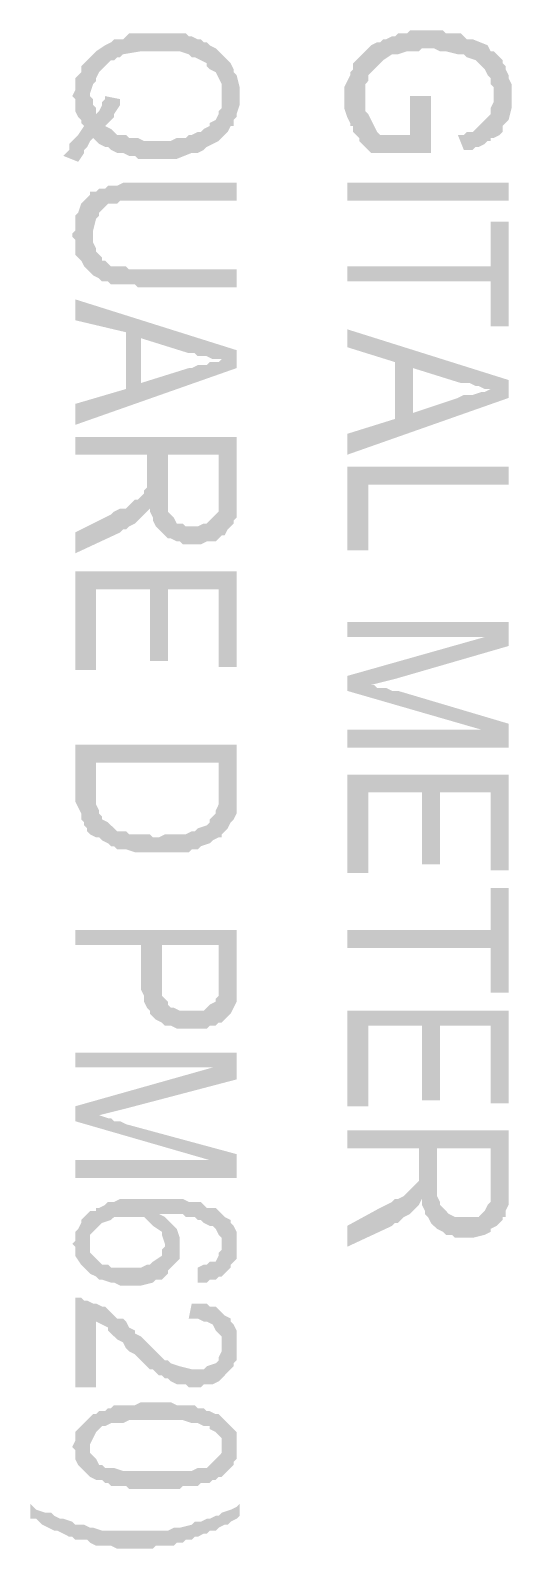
# Model space of a CAD drawing. Header units: inches. Extents: x -186 to 186, y -282 to 282.
# Drawn here: x -19.52 to -13.56, y -99.67 to -80.85 of the extents above; entities that cross this region are included whole.
import ezdxf

# ---------------------------------------------------------------- set-up
doc = ezdxf.new("R2010")
doc.units = ezdxf.units.IN
doc.header["$MEASUREMENT"] = 0
doc.layers.add('H', color=7, linetype='CONTINUOUS', lineweight=100)

msp = doc.modelspace()

# ---------------------------------------------------------------- hatches: boundary and pattern name
at = {"layer": 'H', "linetype": 'Continuous'}
for points in [[(-16.926, -81.667), (-16.926, -81.556), (-16.963, -81.407), (-17, -81.37), (-17, -81.333), (-17.037, -81.259), (-17.074, -81.222), (-17.111, -81.185), (-17.148, -81.148), (-17.185, -81.111), (-17.222, -81.074), (-17.296, -81.037), (-17.333, -81), (-17.37, -81), (-17.407, -80.963), (-17.444, -80.963), (-17.519, -80.926), (-17.556, -80.926), (-17.593, -80.889), (-17.667, -80.889), (-17.704, -80.889), (-17.778, -80.889), (-18.111, -80.889), (-18.185, -80.889), (-18.222, -80.889), (-18.296, -80.889), (-18.333, -80.926), (-18.37, -80.963), (-18.444, -80.963), (-18.481, -80.963), (-18.519, -81), (-18.593, -81.037), (-18.704, -81.111), (-18.778, -81.185), (-18.815, -81.222), (-18.852, -81.259), (-18.889, -81.296), (-18.889, -81.37), (-18.926, -81.407), (-18.963, -81.444), (-18.963, -81.481), (-18.963, -81.556), (-18.963, -81.593), (-19, -81.667), (-18.963, -81.704), (-18.963, -81.778), (-18.963, -81.815), (-18.963, -81.852), (-18.926, -81.926), (-18.889, -81.963), (-18.889, -82), (-18.852, -82.037), (-18.852, -82.333), (-18.815, -82.296), (-18.778, -82.222), (-18.778, -81.667), (-18.778, -81.63), (-18.741, -81.519), (-18.704, -81.481), (-18.704, -81.444), (-18.667, -81.37), (-18.63, -81.333), (-18.593, -81.296), (-18.556, -81.259), (-18.519, -81.222), (-18.481, -81.222), (-18.444, -81.185), (-18.407, -81.185), (-18.37, -81.148), (-18.148, -81.111), (-18, -81.111), (-17.963, -81.111), (-17.889, -81.111), (-17.778, -81.111), (-17.704, -81.111), (-17.667, -81.111), (-17.556, -81.148), (-17.519, -81.185), (-17.481, -81.185), (-17.333, -81.259), (-17.333, -81.296), (-17.296, -81.333), (-17.222, -81.37), (-17.185, -81.444), (-17.148, -81.519), (-17.148, -81.556), (-17.148, -81.667), (-17.148, -82.185), (-17.111, -82.148), (-17.074, -82.111), (-17.037, -82.037), (-17, -82.037), (-17, -81.963), (-16.963, -81.926), (-16.963, -81.889), (-16.926, -81.778), (-16.926, -81.704)], [(-13.556, -81.667), (-13.556, -81.556), (-13.556, -81.519), (-13.593, -81.444), (-13.593, -81.407), (-13.63, -81.333), (-13.63, -81.296), (-13.667, -81.259), (-13.667, -81.222), (-13.704, -81.185), (-13.741, -81.148), (-13.778, -81.111), (-13.815, -81.111), (-13.852, -81.037), (-14.037, -80.963), (-14.111, -80.963), (-14.148, -80.926), (-14.185, -80.889), (-14.259, -80.889), (-14.296, -80.889), (-14.37, -80.889), (-14.407, -80.852), (-14.519, -80.852), (-14.593, -80.852), (-14.63, -80.852), (-14.667, -80.852), (-14.815, -80.852), (-14.852, -80.889), (-14.889, -80.889), (-14.963, -80.889), (-15, -80.926), (-15.037, -80.926), (-15.111, -80.963), (-15.148, -80.963), (-15.185, -81), (-15.222, -81), (-15.296, -81.037), (-15.333, -81.074), (-15.444, -81.185), (-15.481, -81.222), (-15.519, -81.259), (-15.519, -81.296), (-15.519, -81.333), (-15.556, -81.37), (-15.556, -81.407), (-15.63, -81.556), (-15.63, -81.63), (-15.63, -81.704), (-15.63, -81.778), (-15.63, -81.815), (-15.593, -81.926), (-15.556, -82), (-15.556, -82.037), (-15.519, -82.037), (-15.519, -82.111), (-15.481, -82.148), (-15.444, -82.185), (-15.444, -82.222), (-15.37, -82.296), (-15.37, -81.667), (-15.37, -81.63), (-15.37, -81.556), (-15.37, -81.519), (-15.333, -81.481), (-15.333, -81.407), (-15.259, -81.333), (-15.222, -81.296), (-15.185, -81.259), (-15.148, -81.222), (-15.037, -81.148), (-15, -81.148), (-14.963, -81.148), (-14.852, -81.111), (-14.778, -81.111), (-14.704, -81.111), (-14.667, -81.074), (-14.519, -81.074), (-14.444, -81.111), (-14.37, -81.111), (-14.222, -81.148), (-14.185, -81.148), (-14.148, -81.148), (-14.111, -81.185), (-14, -81.222), (-13.963, -81.259), (-13.926, -81.296), (-13.889, -81.333), (-13.852, -81.407), (-13.815, -81.444), (-13.815, -81.519), (-13.778, -81.556), (-13.778, -81.667), (-13.778, -82.185), (-13.704, -82.148), (-13.667, -82.111), (-13.667, -82.037), (-13.63, -82), (-13.593, -81.963), (-13.556, -81.815), (-13.556, -81.741)], [(-17.148, -82.185), (-17.148, -81.667), (-17.148, -81.741), (-17.148, -81.815), (-17.185, -81.852), (-17.185, -81.889), (-17.222, -81.963), (-17.296, -82), (-17.296, -82.037), (-17.37, -82.074), (-17.407, -82.111), (-17.444, -82.111), (-17.519, -82.148), (-17.556, -82.148), (-17.593, -82.185), (-17.667, -82.185), (-17.704, -82.185), (-17.778, -82.222), (-18.111, -82.222), (-18.185, -82.185), (-18.222, -82.185), (-18.296, -82.185), (-18.333, -82.148), (-18.37, -82.148), (-18.444, -82.148), (-18.481, -82.111), (-18.519, -82.074), (-18.593, -82.037), (-18.593, -81.667), (-18.593, -81.704), (-18.63, -81.741), (-18.63, -81.778), (-18.667, -81.852), (-18.704, -81.889), (-18.704, -81.815), (-18.741, -81.778), (-18.741, -81.704), (-18.778, -81.667), (-18.778, -82.222), (-18.741, -82.185), (-18.667, -82.259), (-18.593, -82.296), (-18.556, -82.296), (-18.519, -82.333), (-18.444, -82.37), (-18.407, -82.37), (-18.37, -82.37), (-18.296, -82.407), (-18.222, -82.407), (-18.185, -82.444), (-18.111, -82.444), (-18.074, -82.444), (-17.815, -82.444), (-17.741, -82.444), (-17.704, -82.444), (-17.519, -82.37), (-17.481, -82.37), (-17.444, -82.37), (-17.37, -82.333), (-17.333, -82.296), (-17.259, -82.259), (-17.185, -82.222)], [(-18.407, -81.704), (-18.593, -81.667), (-18.593, -82.037), (-18.556, -82), (-18.519, -81.963), (-18.481, -81.926), (-18.481, -81.889), (-18.407, -81.778)], [(-14.556, -82.37), (-14.556, -81.667), (-14.815, -81.667), (-14.815, -82.148), (-15.185, -82.148), (-15.222, -82.111), (-15.259, -82.037), (-15.333, -81.889), (-15.37, -81.852), (-15.37, -81.778), (-15.37, -81.741), (-15.37, -81.667), (-15.37, -82.296), (-15.333, -82.333), (-15.296, -82.37)], [(-13.778, -82.185), (-13.778, -81.667), (-13.778, -81.741), (-13.815, -81.815), (-13.815, -81.852), (-13.815, -81.889), (-13.852, -81.926), (-13.889, -81.963), (-13.963, -82.037), (-14, -82.074), (-14.037, -82.111), (-14.111, -82.111), (-14.148, -82.148), (-14.222, -82.148), (-14.148, -82.333), (-14.111, -82.333), (-14.037, -82.333), (-14, -82.296), (-13.963, -82.296), (-13.889, -82.259), (-13.852, -82.222), (-13.815, -82.222), (-13.815, -82.185)], [(-18.852, -82.333), (-18.852, -82.037), (-18.926, -82.148), (-18.963, -82.185), (-19, -82.222), (-19.037, -82.259), (-19.037, -82.333), (-19.074, -82.37), (-19.111, -82.407), (-18.926, -82.481), (-18.852, -82.37)], [(-16.963, -82.963), (-16.963, -82.741), (-18.259, -82.741), (-18.333, -82.741), (-18.37, -82.741), (-18.444, -82.778), (-18.481, -82.778), (-18.556, -82.778), (-18.593, -82.815), (-18.667, -82.815), (-18.704, -82.852), (-18.778, -82.852), (-18.741, -83.37), (-18.741, -83.333), (-18.704, -83.185), (-18.667, -83.148), (-18.667, -83.111), (-18.63, -83.074), (-18.593, -83.037), (-18.556, -83), (-18.481, -83), (-18.444, -83), (-18.407, -82.963), (-18.37, -82.963), (-18.222, -82.963), (-18.185, -82.963), (-18.111, -82.963)], [(-15.593, -82.963), (-13.593, -82.963), (-13.593, -82.741), (-15.593, -82.741)], [(-16.963, -84.037), (-16.963, -83.815), (-18.296, -83.815), (-18.333, -83.778), (-18.407, -83.778), (-18.444, -83.778), (-18.519, -83.778), (-18.556, -83.741), (-18.593, -83.704), (-18.63, -83.704), (-18.63, -83.667), (-18.667, -83.63), (-18.704, -83.593), (-18.704, -83.556), (-18.741, -83.481), (-18.741, -83.444), (-18.741, -83.37), (-18.778, -82.852), (-18.778, -82.889), (-18.815, -82.926), (-18.852, -82.963), (-18.889, -83), (-18.926, -83.111), (-18.963, -83.148), (-18.963, -83.185), (-18.963, -83.259), (-18.963, -83.333), (-19, -83.37), (-19, -83.407), (-18.963, -83.444), (-18.963, -83.519), (-18.963, -83.63), (-18.926, -83.667), (-18.889, -83.704), (-18.852, -83.778), (-18.778, -83.852), (-18.741, -83.889), (-18.667, -83.926), (-18.63, -83.963), (-18.556, -83.963), (-18.519, -84), (-18.444, -84), (-18.407, -84), (-18.333, -84), (-18.222, -84), (-18.185, -84.037), (-18.111, -84.037)], [(-13.593, -84.519), (-13.593, -83.222), (-13.815, -83.222), (-13.815, -83.778), (-15.593, -83.778), (-15.593, -83.963), (-13.815, -83.963), (-13.815, -84.519)], [(-16.963, -85.037), (-16.963, -84.815), (-18.963, -84.185), (-18.963, -84.444), (-18.333, -84.593), (-18.333, -85.296), (-18.148, -84.667), (-17.556, -84.852), (-17.481, -84.852), (-17.444, -84.889), (-17.37, -84.889), (-17.333, -84.889), (-17.259, -84.926), (-17.222, -84.926), (-17.148, -84.926)], [(-16.963, -85.037), (-17.148, -84.926), (-17.185, -84.963), (-17.222, -84.963), (-17.296, -84.963), (-17.333, -85), (-17.37, -85), (-17.444, -85), (-17.519, -85.037), (-17.556, -85.037), (-18.148, -85.222), (-18.148, -84.667), (-18.333, -85.296), (-18.963, -85.481), (-18.963, -85.741)], [(-13.593, -85.407), (-13.593, -85.185), (-15.593, -84.556), (-15.593, -84.778), (-15, -84.963), (-15, -85.667), (-14.778, -85.037), (-14.185, -85.222), (-14.148, -85.222), (-14.074, -85.222), (-14, -85.259), (-13.963, -85.259), (-13.889, -85.296), (-13.852, -85.296), (-13.815, -85.296)], [(-13.593, -85.407), (-13.815, -85.296), (-13.889, -85.333), (-13.926, -85.333), (-14.037, -85.37), (-14.111, -85.37), (-14.148, -85.37), (-14.222, -85.407), (-14.778, -85.593), (-14.778, -85.037), (-15, -85.667), (-15.593, -85.852), (-15.593, -86.111)], [(-16.963, -86.63), (-16.963, -85.889), (-18.963, -85.889), (-18.963, -86.111), (-18.074, -86.111), (-18.074, -86.37), (-18.037, -86.778), (-18.037, -86.815), (-18, -86.889), (-18, -86.926), (-17.963, -87), (-17.926, -87.037), (-17.852, -87.111), (-17.815, -86.111), (-17.185, -86.111), (-17.185, -86.63), (-17.148, -87.111), (-17.111, -87.111), (-17.074, -87.037), (-17, -86.963), (-17, -86.926), (-16.963, -86.889), (-16.963, -86.815), (-16.963, -86.704)], [(-17.148, -87.111), (-17.185, -86.63), (-17.185, -86.704), (-17.185, -86.815), (-17.222, -86.852), (-17.259, -86.889), (-17.333, -86.963), (-17.37, -86.963), (-17.444, -87), (-17.593, -87), (-17.63, -86.963), (-17.667, -86.963), (-17.704, -86.963), (-17.741, -86.889), (-17.778, -86.852), (-17.815, -86.815), (-17.815, -86.778), (-17.815, -86.704), (-17.815, -86.111), (-17.852, -87.111), (-17.815, -87.148), (-17.778, -87.148), (-17.704, -87.185), (-17.667, -87.185), (-17.63, -87.222), (-17.407, -87.222), (-17.333, -87.185), (-17.296, -87.185), (-17.222, -87.185), (-17.185, -87.148)], [(-13.593, -86.481), (-13.593, -86.259), (-15.593, -86.259), (-15.593, -87.296), (-15.333, -87.296), (-15.333, -86.481)], [(-18.037, -86.778), (-18.074, -86.37), (-18.074, -86.444), (-18.074, -86.519), (-18.111, -86.556), (-18.111, -86.593), (-18.148, -86.63), (-18.185, -86.667), (-18.222, -86.667), (-18.259, -86.704), (-18.296, -86.741), (-18.333, -86.778), (-18.407, -86.778), (-18.481, -86.815), (-18.519, -86.852), (-18.963, -87.074), (-18.963, -87.333), (-18.407, -87.074), (-18.37, -87.037), (-18.333, -87.037), (-18.296, -87), (-18.222, -86.963), (-18.185, -86.926), (-18.148, -86.889), (-18.074, -86.815)], [(-16.963, -88.741), (-16.963, -87.556), (-18.963, -87.556), (-18.963, -88.778), (-18.704, -88.778), (-18.704, -87.778), (-18.037, -87.778), (-18.037, -88.667), (-17.815, -88.667), (-17.815, -87.778), (-17.185, -87.778), (-17.185, -88.741)], [(-13.593, -88.481), (-13.593, -88.185), (-15.593, -88.185), (-15.593, -88.37), (-13.889, -88.37)], [(-13.593, -88.481), (-13.889, -88.37), (-15.593, -88.852), (-15.296, -88.963), (-15, -88.889)], [(-13.593, -89.741), (-13.593, -89.444), (-14.963, -89.037), (-15.037, -89.037), (-15.111, -89), (-15.148, -89), (-15.222, -89), (-15.259, -88.963), (-15.296, -88.963), (-15.593, -88.852), (-15.593, -89.037), (-13.926, -89.519)], [(-13.593, -89.741), (-13.926, -89.519), (-15.593, -89.519), (-15.593, -89.741)], [(-16.963, -90.259), (-16.963, -89.704), (-18.963, -89.704), (-18.963, -90.407), (-18.926, -90.481), (-18.889, -90.556), (-18.889, -90.63), (-18.852, -90.667), (-18.852, -90.704), (-18.815, -90.741), (-18.815, -90.778), (-18.778, -90.815), (-18.704, -90.852), (-18.704, -89.926), (-17.185, -89.926), (-17.185, -90.259), (-17.148, -90.852), (-17.148, -90.815), (-17.111, -90.778), (-17.074, -90.741), (-17.037, -90.667), (-17, -90.63), (-16.963, -90.556), (-16.963, -90.519), (-16.963, -90.444), (-16.963, -90.407), (-16.963, -90.333)], [(-17.148, -90.852), (-17.185, -90.259), (-17.185, -90.333), (-17.185, -90.407), (-17.185, -90.444), (-17.222, -90.519), (-17.222, -90.556), (-17.296, -90.63), (-17.296, -90.667), (-17.333, -90.704), (-17.444, -90.741), (-17.481, -90.778), (-17.519, -90.778), (-17.593, -90.815), (-17.63, -90.815), (-17.667, -90.815), (-17.741, -90.815), (-17.852, -90.815), (-17.926, -90.852), (-18, -90.852), (-18.037, -90.815), (-18.111, -90.815), (-18.185, -90.815), (-18.222, -90.815), (-18.296, -90.815), (-18.333, -90.778), (-18.444, -90.778), (-18.481, -90.741), (-18.519, -90.704), (-18.556, -90.667), (-18.63, -90.63), (-18.63, -90.593), (-18.667, -90.556), (-18.667, -90.519), (-18.704, -90.444), (-18.704, -90.407), (-18.704, -89.926), (-18.704, -90.852), (-18.667, -90.852), (-18.63, -90.889), (-18.556, -90.926), (-18.519, -90.963), (-18.481, -90.963), (-18.444, -91), (-18.37, -91), (-18.333, -91), (-18.222, -91.037), (-18.185, -91.037), (-18.111, -91.037), (-17.741, -91.037), (-17.667, -91.037), (-17.63, -91.037), (-17.556, -91.037), (-17.519, -91), (-17.481, -91), (-17.444, -91), (-17.407, -90.963), (-17.296, -90.926), (-17.259, -90.889), (-17.185, -90.852)], [(-13.593, -91.259), (-13.593, -90.074), (-15.593, -90.074), (-15.593, -91.296), (-15.333, -91.296), (-15.333, -90.296), (-14.667, -90.296), (-14.667, -91.185), (-14.444, -91.185), (-14.444, -90.296), (-13.815, -90.296), (-13.815, -91.259)], [(-13.593, -92.778), (-13.593, -91.481), (-13.815, -91.481), (-13.815, -92), (-15.593, -92), (-15.593, -92.222), (-13.815, -92.222), (-13.815, -92.778)], [(-16.963, -92.593), (-16.963, -92), (-18.963, -92), (-18.963, -92.185), (-18.148, -92.185), (-18.148, -92.741), (-18.111, -92.815), (-18.111, -92.889), (-18.074, -92.963), (-18.037, -93), (-18.037, -93.037), (-18, -93.074), (-17.963, -93.111), (-17.889, -93.148), (-17.889, -92.185), (-17.185, -92.185), (-17.185, -93.148), (-17.148, -93.148), (-17.111, -93.111), (-17.074, -93.074), (-17.037, -93.037), (-16.963, -92.889), (-16.963, -92.852), (-16.963, -92.815), (-16.963, -92.741), (-16.963, -92.667)], [(-17.185, -93.148), (-17.185, -92.63), (-17.185, -92.704), (-17.185, -92.778), (-17.185, -92.815), (-17.222, -92.852), (-17.222, -92.889), (-17.296, -92.926), (-17.333, -92.963), (-17.37, -93), (-17.444, -93), (-17.481, -93), (-17.63, -93), (-17.667, -93), (-17.741, -92.963), (-17.778, -92.963), (-17.815, -92.926), (-17.815, -92.889), (-17.852, -92.852), (-17.889, -92.815), (-17.889, -92.778), (-17.889, -92.704), (-17.889, -92.63), (-17.889, -92.185), (-17.889, -93.148), (-17.852, -93.185), (-17.815, -93.185), (-17.778, -93.185), (-17.704, -93.222), (-17.63, -93.222), (-17.593, -93.222), (-17.481, -93.222), (-17.444, -93.222), (-17.37, -93.222), (-17.333, -93.222), (-17.296, -93.185), (-17.222, -93.185)], [(-13.593, -94.148), (-13.593, -93), (-15.593, -93), (-15.593, -94.185), (-15.333, -94.185), (-15.333, -93.185), (-14.667, -93.185), (-14.667, -94.111), (-14.444, -94.111), (-14.444, -93.185), (-13.815, -93.185), (-13.815, -94.148)], [(-16.963, -93.852), (-16.963, -93.519), (-18.963, -93.519), (-18.963, -93.704), (-17.259, -93.704)], [(-16.963, -93.852), (-17.259, -93.704), (-18.963, -94.185), (-18.667, -94.296), (-18.37, -94.222)], [(-16.963, -95.074), (-16.963, -94.778), (-18.333, -94.407), (-18.407, -94.37), (-18.481, -94.37), (-18.519, -94.333), (-18.556, -94.333), (-18.667, -94.296), (-18.963, -94.185), (-18.963, -94.37), (-17.296, -94.852)], [(-13.593, -95.222), (-13.593, -94.481), (-15.593, -94.481), (-15.593, -94.704), (-14.704, -94.704), (-14.704, -94.963), (-14.667, -95.333), (-14.667, -95.37), (-14.667, -95.407), (-14.63, -95.481), (-14.63, -95.519), (-14.593, -95.556), (-14.556, -95.63), (-14.519, -95.667), (-14.481, -95.704), (-14.481, -94.704), (-13.815, -94.704), (-13.815, -95.222), (-13.815, -95.704), (-13.741, -95.667), (-13.704, -95.63), (-13.667, -95.593), (-13.667, -95.556), (-13.63, -95.556), (-13.63, -95.519), (-13.63, -95.481), (-13.593, -95.407), (-13.593, -95.296)], [(-13.815, -95.704), (-13.815, -95.222), (-13.815, -95.296), (-13.815, -95.37), (-13.852, -95.407), (-13.889, -95.481), (-13.963, -95.556), (-14.037, -95.556), (-14.074, -95.556), (-14.222, -95.556), (-14.259, -95.556), (-14.333, -95.519), (-14.37, -95.481), (-14.407, -95.444), (-14.444, -95.407), (-14.444, -95.37), (-14.481, -95.296), (-14.481, -94.704), (-14.481, -95.704), (-14.407, -95.741), (-14.37, -95.778), (-14.296, -95.778), (-14.259, -95.815), (-14.037, -95.815), (-13.889, -95.778), (-13.815, -95.741)], [(-16.963, -95.074), (-17.296, -94.852), (-18.963, -94.852), (-18.963, -95.074)], [(-14.667, -95.333), (-14.704, -94.963), (-14.704, -95.037), (-14.704, -95.111), (-14.741, -95.148), (-14.778, -95.185), (-14.815, -95.222), (-14.852, -95.259), (-14.889, -95.296), (-14.963, -95.333), (-15, -95.333), (-15.037, -95.37), (-15.111, -95.407), (-15.185, -95.444), (-15.593, -95.667), (-15.593, -95.926), (-15.037, -95.667), (-15, -95.63), (-14.963, -95.63), (-14.926, -95.593), (-14.889, -95.556), (-14.815, -95.519), (-14.704, -95.407)], [(-17.667, -95.926), (-17.667, -95.852), (-17.667, -95.815), (-17.704, -95.704), (-17.741, -95.667), (-17.778, -95.63), (-17.815, -95.593), (-17.852, -95.556), (-17.926, -95.519), (-17.926, -95.333), (-18.148, -95.333), (-18.222, -95.333), (-18.296, -95.333), (-18.333, -95.333), (-18.407, -95.333), (-18.481, -95.37), (-18.519, -95.37), (-18.556, -95.37), (-18.593, -95.407), (-18.667, -95.444), (-18.704, -95.444), (-18.704, -95.481), (-18.778, -95.481), (-18.815, -95.519), (-18.778, -95.889), (-18.778, -95.815), (-18.778, -95.778), (-18.741, -95.741), (-18.667, -95.667), (-18.63, -95.63), (-18.519, -95.593), (-18.481, -95.556), (-18.444, -95.556), (-18.37, -95.556), (-18.296, -95.556), (-18.222, -95.556), (-18.185, -95.556), (-18.111, -95.556), (-18.074, -95.593), (-18.037, -95.63), (-18, -95.667), (-17.889, -95.741), (-17.889, -95.778), (-17.852, -95.889), (-17.852, -96.296), (-17.815, -96.259), (-17.815, -96.222), (-17.778, -96.185), (-17.741, -96.148), (-17.704, -96.111), (-17.667, -96.074), (-17.667, -96.037), (-17.667, -95.963)], [(-17.148, -95.519), (-17.185, -95.481), (-17.222, -95.444), (-17.333, -95.444), (-17.37, -95.407), (-17.407, -95.37), (-17.444, -95.37), (-17.519, -95.37), (-17.556, -95.37), (-17.63, -95.333), (-17.667, -95.333), (-17.815, -95.333), (-17.852, -95.333), (-17.926, -95.333), (-17.926, -95.519), (-17.778, -95.519), (-17.704, -95.519), (-17.63, -95.519), (-17.593, -95.556), (-17.519, -95.556), (-17.481, -95.556), (-17.444, -95.593), (-17.407, -95.593), (-17.37, -95.63), (-17.296, -95.667), (-17.259, -95.667), (-17.222, -95.704), (-17.185, -95.778), (-17.148, -95.815), (-17.148, -95.852), (-17.148, -95.889)], [(-17.852, -96.296), (-17.852, -95.889), (-17.852, -95.926), (-17.889, -95.963), (-17.889, -96.037), (-18, -96.111), (-18.037, -96.148), (-18.074, -96.148), (-18.148, -96.185), (-18.185, -96.185), (-18.259, -96.185), (-18.333, -96.185), (-18.407, -96.185), (-18.481, -96.185), (-18.519, -96.185), (-18.556, -96.148), (-18.63, -96.148), (-18.704, -96.074), (-18.741, -96.037), (-18.778, -96), (-18.778, -95.963), (-18.778, -95.889), (-18.815, -95.519), (-18.852, -95.556), (-18.889, -95.593), (-18.889, -95.63), (-18.926, -95.704), (-18.963, -95.741), (-18.963, -95.778), (-18.963, -95.852), (-19, -95.889), (-18.963, -95.926), (-18.963, -96), (-18.963, -96.037), (-18.889, -96.148), (-18.852, -96.185), (-18.815, -96.222), (-18.778, -96.259), (-18.704, -96.296), (-18.667, -96.333), (-18.63, -96.333), (-18.519, -96.37), (-18.481, -96.37), (-18.407, -96.407), (-18.148, -96.407), (-18, -96.37), (-17.963, -96.333), (-17.889, -96.333)], [(-16.963, -95.889), (-16.963, -95.815), (-16.963, -95.778), (-16.963, -95.741), (-17, -95.667), (-17.037, -95.63), (-17.037, -95.593), (-17.111, -95.556), (-17.148, -95.519), (-17.148, -95.889), (-17.148, -95.963), (-17.185, -96), (-17.185, -96.037), (-17.222, -96.111), (-17.259, -96.111), (-17.296, -96.111), (-17.333, -96.148), (-17.37, -96.148), (-17.444, -96.185), (-17.444, -96.37), (-17.407, -96.37), (-17.333, -96.37), (-17.296, -96.333), (-17.222, -96.333), (-17.185, -96.296), (-17.148, -96.296), (-17.111, -96.259), (-17.074, -96.222), (-17.037, -96.185), (-17.037, -96.148), (-17, -96.111), (-16.963, -96.074), (-16.963, -96), (-16.963, -95.963)], [(-17.111, -97.519), (-17.148, -97.148), (-17.148, -97.185), (-17.148, -97.222), (-17.185, -97.296), (-17.185, -97.333), (-17.222, -97.37), (-17.333, -97.407), (-17.37, -97.444), (-17.444, -97.444), (-17.481, -97.444), (-17.519, -97.444), (-17.667, -97.407), (-17.778, -97.37), (-17.815, -97.333), (-17.852, -97.333), (-17.889, -97.296), (-17.963, -97.222), (-18, -97.185), (-18.148, -97.037), (-18.222, -97), (-18.222, -96.963), (-18.296, -96.926), (-18.333, -96.852), (-18.37, -96.815), (-18.444, -96.815), (-18.481, -96.778), (-18.519, -96.741), (-18.593, -96.667), (-18.63, -96.667), (-18.704, -96.63), (-18.741, -96.63), (-18.815, -96.593), (-18.852, -96.593), (-18.889, -96.556), (-18.963, -96.556), (-18.963, -97.667), (-18.704, -97.667), (-18.704, -96.852), (-18.63, -96.889), (-18.556, -96.926), (-18.556, -96.963), (-18.519, -97), (-18.481, -97.037), (-18.444, -97.074), (-18.37, -97.111), (-18.333, -97.185), (-18.296, -97.222), (-18.222, -97.259), (-18.185, -97.296), (-18.148, -97.333), (-18.037, -97.444), (-18, -97.444), (-17.963, -97.481), (-17.926, -97.519), (-17.889, -97.519), (-17.852, -97.556), (-17.815, -97.556), (-17.778, -97.593), (-17.704, -97.63), (-17.667, -97.63), (-17.593, -97.63), (-17.556, -97.667), (-17.407, -97.667), (-17.37, -97.63), (-17.296, -97.63), (-17.259, -97.63), (-17.185, -97.593), (-17.148, -97.556)], [(-16.963, -97.148), (-16.963, -97.037), (-16.963, -96.963), (-17, -96.889), (-17.037, -96.852), (-17.037, -96.815), (-17.111, -96.778), (-17.148, -96.741), (-17.185, -96.704), (-17.222, -96.667), (-17.296, -96.667), (-17.333, -96.63), (-17.407, -96.63), (-17.444, -96.63), (-17.519, -96.63), (-17.556, -96.815), (-17.481, -96.815), (-17.444, -96.815), (-17.37, -96.852), (-17.333, -96.852), (-17.259, -96.889), (-17.222, -96.963), (-17.185, -97), (-17.148, -97.037), (-17.148, -97.074), (-17.148, -97.148), (-17.111, -97.519), (-17.074, -97.481), (-17, -97.407), (-17, -97.37), (-16.963, -97.333), (-16.963, -97.259), (-16.963, -97.222)], [(-16.963, -98.407), (-16.963, -98.333), (-16.963, -98.259), (-16.963, -98.222), (-17, -98.185), (-17.037, -98.148), (-17.074, -98.111), (-17.111, -98.074), (-17.148, -98.037), (-17.185, -98), (-17.222, -98), (-17.296, -97.963), (-17.333, -97.963), (-17.37, -97.926), (-17.444, -97.926), (-17.481, -97.889), (-17.519, -97.889), (-17.556, -97.889), (-17.63, -97.889), (-17.704, -97.889), (-17.778, -97.852), (-18.148, -97.852), (-18.222, -97.889), (-18.296, -97.889), (-18.333, -97.889), (-18.407, -97.889), (-18.481, -97.889), (-18.519, -97.926), (-18.556, -97.926), (-18.593, -97.963), (-18.63, -97.963), (-18.667, -97.963), (-18.704, -98), (-18.741, -98), (-18.778, -98.037), (-18.778, -98.407), (-18.778, -98.37), (-18.741, -98.296), (-18.704, -98.222), (-18.667, -98.185), (-18.63, -98.148), (-18.593, -98.148), (-18.519, -98.111), (-18.481, -98.111), (-18.407, -98.111), (-18.37, -98.111), (-18.296, -98.074), (-18.185, -98.074), (-18.111, -98.074), (-17.815, -98.074), (-17.741, -98.074), (-17.63, -98.074), (-17.519, -98.111), (-17.444, -98.111), (-17.37, -98.148), (-17.333, -98.148), (-17.296, -98.148), (-17.296, -98.185), (-17.222, -98.222), (-17.185, -98.259), (-17.148, -98.296), (-17.148, -98.333), (-17.148, -98.37), (-17.148, -98.778), (-17, -98.63), (-17, -98.593), (-16.963, -98.556), (-16.963, -98.519), (-16.963, -98.444)], [(-17.148, -98.778), (-17.148, -98.37), (-17.148, -98.444), (-17.148, -98.481), (-17.185, -98.519), (-17.222, -98.556), (-17.259, -98.593), (-17.296, -98.63), (-17.333, -98.667), (-17.37, -98.667), (-17.407, -98.667), (-17.444, -98.667), (-17.519, -98.704), (-17.556, -98.704), (-17.63, -98.704), (-17.667, -98.704), (-18.259, -98.704), (-18.296, -98.704), (-18.37, -98.704), (-18.481, -98.667), (-18.519, -98.667), (-18.593, -98.667), (-18.63, -98.63), (-18.667, -98.63), (-18.704, -98.556), (-18.741, -98.519), (-18.778, -98.481), (-18.778, -98.444), (-18.778, -98.407), (-18.778, -98.037), (-18.815, -98.074), (-18.852, -98.111), (-18.889, -98.148), (-18.926, -98.185), (-18.963, -98.222), (-18.963, -98.296), (-18.963, -98.333), (-19, -98.407), (-18.963, -98.444), (-18.963, -98.481), (-18.963, -98.519), (-18.963, -98.556), (-18.926, -98.63), (-18.889, -98.667), (-18.852, -98.704), (-18.815, -98.741), (-18.778, -98.778), (-18.704, -98.815), (-18.63, -98.815), (-18.593, -98.852), (-18.556, -98.852), (-18.519, -98.889), (-18.444, -98.889), (-18.407, -98.889), (-18.333, -98.889), (-18.296, -98.926), (-18.148, -98.926), (-18.111, -98.926), (-17.815, -98.926), (-17.741, -98.926), (-17.667, -98.926), (-17.63, -98.889), (-17.556, -98.889), (-17.519, -98.889), (-17.444, -98.889), (-17.407, -98.852), (-17.333, -98.852), (-17.296, -98.852), (-17.259, -98.815), (-17.222, -98.815), (-17.185, -98.778)], [(-16.926, -99.259), (-16.926, -99.111), (-16.963, -99.148), (-17.037, -99.185), (-17.148, -99.222), (-17.185, -99.259), (-17.222, -99.259), (-17.296, -99.296), (-17.333, -99.296), (-17.407, -99.333), (-17.444, -99.333), (-17.481, -99.333), (-17.519, -99.37), (-17.667, -99.407), (-17.741, -99.407), (-17.815, -99.444), (-17.852, -99.444), (-17.889, -99.444), (-17.963, -99.444), (-18, -99.444), (-18.407, -99.444), (-18.481, -99.444), (-18.519, -99.444), (-18.556, -99.444), (-18.63, -99.444), (-18.741, -99.407), (-18.778, -99.407), (-18.852, -99.37), (-18.963, -99.37), (-19, -99.333), (-19.111, -99.296), (-19.148, -99.296), (-19.222, -99.259), (-19.259, -99.222), (-19.333, -99.222), (-19.444, -99.185), (-19.481, -99.148), (-19.519, -99.111), (-19.519, -99.259), (-19.519, -99.296), (-19.444, -99.296), (-19.37, -99.37), (-19.222, -99.444), (-19.185, -99.444), (-19.111, -99.481), (-19.037, -99.519), (-19, -99.519), (-18.963, -99.556), (-18.926, -99.556), (-18.889, -99.556), (-18.815, -99.556), (-18.778, -99.593), (-18.704, -99.63), (-18.667, -99.63), (-18.63, -99.63), (-18.556, -99.63), (-18.519, -99.63), (-18.444, -99.667), (-18.333, -99.667), (-18.296, -99.667), (-18.148, -99.667), (-18.111, -99.667), (-18, -99.667), (-17.963, -99.63), (-17.889, -99.63), (-17.852, -99.63), (-17.815, -99.63), (-17.741, -99.63), (-17.704, -99.593), (-17.63, -99.593), (-17.593, -99.556), (-17.519, -99.556), (-17.481, -99.519), (-17.444, -99.519), (-17.37, -99.481), (-17.333, -99.481), (-17.296, -99.444), (-17.222, -99.444), (-17.185, -99.407), (-17.111, -99.37), (-17.074, -99.37), (-17.037, -99.333), (-16.963, -99.296)]]:
    msp.add_hatch(color=0, dxfattribs=at).paths.add_polyline_path(points)

doc.saveas('drawing.dxf')
